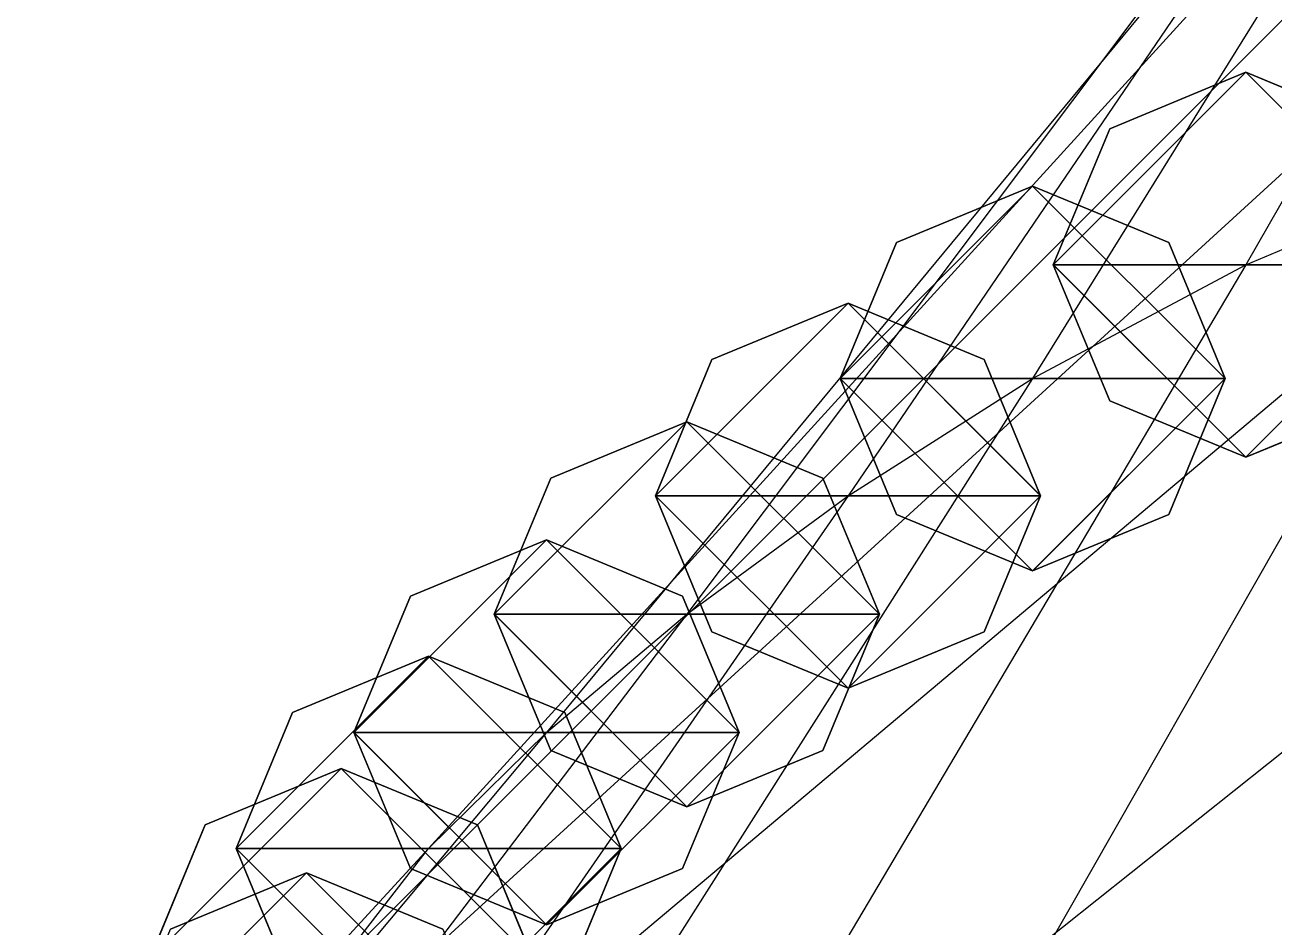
# Model space of a CAD drawing. Header units: metres. Extents: x -59 to 99, y -54 to 55.
# Drawn here: x -44.9 to -38.4, y -39.3 to -34.61 of the extents above; entities that cross this region are included whole.
import ezdxf

# ---------------------------------------------------------------- set-up
doc = ezdxf.new("R2010")
doc.units = ezdxf.units.M

msp = doc.modelspace()

# ---------------------------------------------------------------- linework, layer by layer
for p, q in [((-32.5215, -25.301476, -209.96844), (-38.55408, -35.85675, -218.2991)), ((-33.07, -25.818, -202.57005), (-39.66145, -36.44751, -209.83919)), ((-33.339035, -26.36016, -194.80789), (-40.619896, -37.056564, -201.11931)), ((-33.382793, -26.91175, -186.9091), (-41.457565, -37.672134, -192.30586)), ((-33.22953, -27.459572, -179.05638), (-42.18656, -38.28588, -183.51486)), ((-32.877052, -27.991318, -171.43222), (-42.79889, -38.889984, -174.86116)), ((-32.279602, -28.491974, -164.26068), (-43.252502, -39.47351, -166.50565)), ((-31.32088, -28.939316, -157.86128), (-43.432953, -40.01529, -158.75272)), ((-29.768734, -29.299805, -152.71106), (-43.04078, -40.463684, -152.33978)), ((-27.24155, -29.534187, -149.3669), (-41.224747, -40.667046, -149.43506)), ((-38.55408, -34.85675, -218.29893), (-39.26119, -35.149643, -218.29898)), ((-38.55408, -34.85675, -218.29893), (-39.26119, -35.149643, -218.29898)), ((-38.55408, -34.85675, -218.29893), (-39.26119, -35.149643, -218.29898)), ((-38.55408, -34.85675, -218.29893), (-39.26119, -35.149643, -218.29898)), ((-37.846973, -35.149643, -218.29898), (-38.55408, -34.85675, -218.29893)), ((-37.846973, -35.149643, -218.29898), (-38.55408, -34.85675, -218.29893)), ((-37.846973, -35.149643, -218.29898), (-38.55408, -34.85675, -218.29893)), ((-37.846973, -35.149643, -218.29898), (-38.55408, -34.85675, -218.29893)), ((-39.26119, -35.149643, -218.29898), (-39.55408, -35.85675, -218.2991)), ((-39.26119, -35.149643, -218.29898), (-39.55408, -35.85675, -218.2991)), ((-39.26119, -35.149643, -218.29898), (-39.55408, -35.85675, -218.2991)), ((-39.26119, -35.149643, -218.29898), (-39.55408, -35.85675, -218.2991)), ((-37.251312, -35.306625, -226.17654), (-43.161545, -45.682938, -237.05861)), ((-38.55408, -35.85675, -218.2991), (-37.251312, -35.306625, -226.17654)), ((-39.66145, -35.44751, -209.83902), (-40.368557, -35.740402, -209.83907)), ((-39.66145, -35.44751, -209.83902), (-40.368557, -35.740402, -209.83907)), ((-39.66145, -35.44751, -209.83902), (-40.368557, -35.740402, -209.83907)), ((-39.66145, -35.44751, -209.83902), (-40.368557, -35.740402, -209.83907)), ((-38.95434, -35.740402, -209.83907), (-39.66145, -35.44751, -209.83902)), ((-38.95434, -35.740402, -209.83907), (-39.66145, -35.44751, -209.83902)), ((-38.95434, -35.740402, -209.83907), (-39.66145, -35.44751, -209.83902)), ((-38.95434, -35.740402, -209.83907), (-39.66145, -35.44751, -209.83902)), ((-40.368557, -35.740402, -209.83907), (-40.66145, -36.44751, -209.83919)), ((-40.368557, -35.740402, -209.83907), (-40.66145, -36.44751, -209.83919)), ((-40.368557, -35.740402, -209.83907), (-40.66145, -36.44751, -209.83919)), ((-40.368557, -35.740402, -209.83907), (-40.66145, -36.44751, -209.83919)), ((-38.66145, -36.44751, -209.83919), (-38.95434, -35.740402, -209.83907)), ((-38.66145, -36.44751, -209.83919), (-38.95434, -35.740402, -209.83907)), ((-38.66145, -36.44751, -209.83919), (-38.95434, -35.740402, -209.83907)), ((-38.66145, -36.44751, -209.83919), (-38.95434, -35.740402, -209.83907)), ((-38.55408, -35.85675, -218.2991), (-44.780952, -46.370636, -227.21458)), ((-39.66145, -36.44751, -209.83919), (-38.55408, -35.85675, -218.2991)), ((-39.55408, -35.85675, -218.2991), (-39.26119, -36.563858, -218.29922)), ((-39.55408, -35.85675, -218.2991), (-39.26119, -36.563858, -218.29922)), ((-39.55408, -35.85675, -218.2991), (-39.26119, -36.563858, -218.29922)), ((-39.55408, -35.85675, -218.2991), (-39.26119, -36.563858, -218.29922)), ((-40.619896, -36.056564, -201.11914), (-41.327003, -36.349457, -201.11919)), ((-40.619896, -36.056564, -201.11914), (-41.327003, -36.349457, -201.11919)), ((-40.619896, -36.056564, -201.11914), (-41.327003, -36.349457, -201.11919)), ((-40.619896, -36.056564, -201.11914), (-41.327003, -36.349457, -201.11919)), ((-39.91279, -36.349457, -201.11919), (-40.619896, -36.056564, -201.11914)), ((-39.91279, -36.349457, -201.11919), (-40.619896, -36.056564, -201.11914)), ((-39.91279, -36.349457, -201.11919), (-40.619896, -36.056564, -201.11914)), ((-39.91279, -36.349457, -201.11919), (-40.619896, -36.056564, -201.11914)), ((-41.327003, -36.349457, -201.11919), (-41.619896, -37.056564, -201.11931)), ((-41.327003, -36.349457, -201.11919), (-41.619896, -37.056564, -201.11931)), ((-41.327003, -36.349457, -201.11919), (-41.619896, -37.056564, -201.11931)), ((-41.327003, -36.349457, -201.11919), (-41.619896, -37.056564, -201.11931)), ((-39.619896, -37.056564, -201.11931), (-39.91279, -36.349457, -201.11919)), ((-39.619896, -37.056564, -201.11931), (-39.91279, -36.349457, -201.11919)), ((-39.619896, -37.056564, -201.11931), (-39.91279, -36.349457, -201.11919)), ((-39.619896, -37.056564, -201.11931), (-39.91279, -36.349457, -201.11919)), ((-39.66145, -36.44751, -209.83919), (-46.400352, -47.058327, -217.37057)), ((-40.66145, -36.44751, -209.83919), (-40.368557, -37.154617, -209.83931)), ((-40.66145, -36.44751, -209.83919), (-40.368557, -37.154617, -209.83931)), ((-40.66145, -36.44751, -209.83919), (-40.368557, -37.154617, -209.83931)), ((-40.66145, -36.44751, -209.83919), (-40.368557, -37.154617, -209.83931)), ((-40.619896, -37.056564, -201.11931), (-39.66145, -36.44751, -209.83919)), ((-38.95434, -37.154617, -209.83931), (-38.66145, -36.44751, -209.83919)), ((-38.95434, -37.154617, -209.83931), (-38.66145, -36.44751, -209.83919)), ((-38.95434, -37.154617, -209.83931), (-38.66145, -36.44751, -209.83919)), ((-38.95434, -37.154617, -209.83931), (-38.66145, -36.44751, -209.83919)), ((-39.26119, -36.563858, -218.29922), (-38.55408, -36.85675, -218.29927)), ((-39.26119, -36.563858, -218.29922), (-38.55408, -36.85675, -218.29927)), ((-39.26119, -36.563858, -218.29922), (-38.55408, -36.85675, -218.29927)), ((-39.26119, -36.563858, -218.29922), (-38.55408, -36.85675, -218.29927)), ((-38.55408, -36.85675, -218.29927), (-37.846973, -36.563858, -218.29922)), ((-38.55408, -36.85675, -218.29927), (-37.846973, -36.563858, -218.29922)), ((-38.55408, -36.85675, -218.29927), (-37.846973, -36.563858, -218.29922)), ((-38.55408, -36.85675, -218.29927), (-37.846973, -36.563858, -218.29922)), ((-41.457565, -36.672134, -192.3057), (-42.164673, -36.965027, -192.30574)), ((-41.457565, -36.672134, -192.3057), (-42.164673, -36.965027, -192.30574)), ((-41.457565, -36.672134, -192.3057), (-42.164673, -36.965027, -192.30574)), ((-41.457565, -36.672134, -192.3057), (-42.164673, -36.965027, -192.30574)), ((-40.750458, -36.965027, -192.30574), (-41.457565, -36.672134, -192.3057)), ((-40.750458, -36.965027, -192.30574), (-41.457565, -36.672134, -192.3057)), ((-40.750458, -36.965027, -192.30574), (-41.457565, -36.672134, -192.3057)), ((-40.750458, -36.965027, -192.30574), (-41.457565, -36.672134, -192.3057)), ((-42.164673, -36.965027, -192.30574), (-42.457565, -37.672134, -192.30586)), ((-42.164673, -36.965027, -192.30574), (-42.457565, -37.672134, -192.30586)), ((-42.164673, -36.965027, -192.30574), (-42.457565, -37.672134, -192.30586)), ((-42.164673, -36.965027, -192.30574), (-42.457565, -37.672134, -192.30586)), ((-40.457565, -37.672134, -192.30586), (-40.750458, -36.965027, -192.30574)), ((-40.457565, -37.672134, -192.30586), (-40.750458, -36.965027, -192.30574)), ((-40.457565, -37.672134, -192.30586), (-40.750458, -36.965027, -192.30574)), ((-40.457565, -37.672134, -192.30586), (-40.750458, -36.965027, -192.30574)), ((-40.619896, -37.056564, -201.11931), (-48.019753, -47.746025, -207.52657)), ((-41.619896, -37.056564, -201.11931), (-41.327003, -37.76367, -201.11943)), ((-41.619896, -37.056564, -201.11931), (-41.327003, -37.76367, -201.11943)), ((-41.619896, -37.056564, -201.11931), (-41.327003, -37.76367, -201.11943)), ((-41.619896, -37.056564, -201.11931), (-41.327003, -37.76367, -201.11943)), ((-41.457565, -37.672134, -192.30586), (-40.619896, -37.056564, -201.11931)), ((-39.91279, -37.76367, -201.11943), (-39.619896, -37.056564, -201.11931)), ((-39.91279, -37.76367, -201.11943), (-39.619896, -37.056564, -201.11931)), ((-39.91279, -37.76367, -201.11943), (-39.619896, -37.056564, -201.11931)), ((-39.91279, -37.76367, -201.11943), (-39.619896, -37.056564, -201.11931)), ((-40.368557, -37.154617, -209.83931), (-39.66145, -37.44751, -209.83936)), ((-40.368557, -37.154617, -209.83931), (-39.66145, -37.44751, -209.83936)), ((-40.368557, -37.154617, -209.83931), (-39.66145, -37.44751, -209.83936)), ((-40.368557, -37.154617, -209.83931), (-39.66145, -37.44751, -209.83936)), ((-39.66145, -37.44751, -209.83936), (-38.95434, -37.154617, -209.83931)), ((-39.66145, -37.44751, -209.83936), (-38.95434, -37.154617, -209.83931)), ((-39.66145, -37.44751, -209.83936), (-38.95434, -37.154617, -209.83931)), ((-39.66145, -37.44751, -209.83936), (-38.95434, -37.154617, -209.83931)), ((-42.18656, -37.28588, -183.5147), (-42.89367, -37.578773, -183.51474)), ((-42.18656, -37.28588, -183.5147), (-42.89367, -37.578773, -183.51474)), ((-42.18656, -37.28588, -183.5147), (-42.89367, -37.578773, -183.51474)), ((-42.18656, -37.28588, -183.5147), (-42.89367, -37.578773, -183.51474)), ((-41.479454, -37.578773, -183.51474), (-42.18656, -37.28588, -183.5147)), ((-41.479454, -37.578773, -183.51474), (-42.18656, -37.28588, -183.5147)), ((-41.479454, -37.578773, -183.51474), (-42.18656, -37.28588, -183.5147)), ((-41.479454, -37.578773, -183.51474), (-42.18656, -37.28588, -183.5147)), ((-42.89367, -37.578773, -183.51474), (-43.18656, -38.28588, -183.51486)), ((-42.89367, -37.578773, -183.51474), (-43.18656, -38.28588, -183.51486)), ((-42.89367, -37.578773, -183.51474), (-43.18656, -38.28588, -183.51486)), ((-42.89367, -37.578773, -183.51474), (-43.18656, -38.28588, -183.51486)), ((-41.18656, -38.28588, -183.51486), (-41.479454, -37.578773, -183.51474)), ((-41.18656, -38.28588, -183.51486), (-41.479454, -37.578773, -183.51474)), ((-41.18656, -38.28588, -183.51486), (-41.479454, -37.578773, -183.51474)), ((-41.18656, -38.28588, -183.51486), (-41.479454, -37.578773, -183.51474)), ((-41.457565, -37.672134, -192.30586), (-49.639153, -48.433723, -197.68256)), ((-42.457565, -37.672134, -192.30586), (-42.164673, -38.379242, -192.30598)), ((-42.457565, -37.672134, -192.30586), (-42.164673, -38.379242, -192.30598)), ((-42.457565, -37.672134, -192.30586), (-42.164673, -38.379242, -192.30598)), ((-42.457565, -37.672134, -192.30586), (-42.164673, -38.379242, -192.30598)), ((-42.18656, -38.28588, -183.51486), (-41.457565, -37.672134, -192.30586)), ((-40.750458, -38.379242, -192.30598), (-40.457565, -37.672134, -192.30586)), ((-40.750458, -38.379242, -192.30598), (-40.457565, -37.672134, -192.30586)), ((-40.750458, -38.379242, -192.30598), (-40.457565, -37.672134, -192.30586)), ((-40.750458, -38.379242, -192.30598), (-40.457565, -37.672134, -192.30586)), ((-41.327003, -37.76367, -201.11943), (-40.619896, -38.056564, -201.11948)), ((-41.327003, -37.76367, -201.11943), (-40.619896, -38.056564, -201.11948)), ((-41.327003, -37.76367, -201.11943), (-40.619896, -38.056564, -201.11948)), ((-41.327003, -37.76367, -201.11943), (-40.619896, -38.056564, -201.11948)), ((-40.619896, -38.056564, -201.11948), (-39.91279, -37.76367, -201.11943)), ((-40.619896, -38.056564, -201.11948), (-39.91279, -37.76367, -201.11943)), ((-40.619896, -38.056564, -201.11948), (-39.91279, -37.76367, -201.11943)), ((-40.619896, -38.056564, -201.11948), (-39.91279, -37.76367, -201.11943)), ((-42.79889, -37.889984, -174.861), (-43.505997, -38.182877, -174.86104)), ((-42.79889, -37.889984, -174.861), (-43.505997, -38.182877, -174.86104)), ((-42.79889, -37.889984, -174.861), (-43.505997, -38.182877, -174.86104)), ((-42.79889, -37.889984, -174.861), (-43.505997, -38.182877, -174.86104)), ((-42.09178, -38.182877, -174.86104), (-42.79889, -37.889984, -174.861)), ((-42.09178, -38.182877, -174.86104), (-42.79889, -37.889984, -174.861)), ((-42.09178, -38.182877, -174.86104), (-42.79889, -37.889984, -174.861)), ((-42.09178, -38.182877, -174.86104), (-42.79889, -37.889984, -174.861)), ((-43.505997, -38.182877, -174.86104), (-43.79889, -38.889984, -174.86116)), ((-43.505997, -38.182877, -174.86104), (-43.79889, -38.889984, -174.86116)), ((-43.505997, -38.182877, -174.86104), (-43.79889, -38.889984, -174.86116)), ((-43.505997, -38.182877, -174.86104), (-43.79889, -38.889984, -174.86116)), ((-41.79889, -38.889984, -174.86116), (-42.09178, -38.182877, -174.86104)), ((-41.79889, -38.889984, -174.86116), (-42.09178, -38.182877, -174.86104)), ((-41.79889, -38.889984, -174.86116), (-42.09178, -38.182877, -174.86104)), ((-41.79889, -38.889984, -174.86116), (-42.09178, -38.182877, -174.86104)), ((-42.18656, -38.28588, -183.51486), (-51.258568, -49.121414, -187.83853)), ((-43.18656, -38.28588, -183.51486), (-42.89367, -38.99299, -183.51498)), ((-43.18656, -38.28588, -183.51486), (-42.89367, -38.99299, -183.51498)), ((-43.18656, -38.28588, -183.51486), (-42.89367, -38.99299, -183.51498)), ((-43.18656, -38.28588, -183.51486), (-42.89367, -38.99299, -183.51498)), ((-42.79889, -38.889984, -174.86116), (-42.18656, -38.28588, -183.51486)), ((-41.479454, -38.99299, -183.51498), (-41.18656, -38.28588, -183.51486)), ((-41.479454, -38.99299, -183.51498), (-41.18656, -38.28588, -183.51486)), ((-41.479454, -38.99299, -183.51498), (-41.18656, -38.28588, -183.51486)), ((-41.479454, -38.99299, -183.51498), (-41.18656, -38.28588, -183.51486)), ((-42.164673, -38.379242, -192.30598), (-41.457565, -38.672134, -192.30603)), ((-42.164673, -38.379242, -192.30598), (-41.457565, -38.672134, -192.30603)), ((-42.164673, -38.379242, -192.30598), (-41.457565, -38.672134, -192.30603)), ((-42.164673, -38.379242, -192.30598), (-41.457565, -38.672134, -192.30603)), ((-41.457565, -38.672134, -192.30603), (-40.750458, -38.379242, -192.30598)), ((-41.457565, -38.672134, -192.30603), (-40.750458, -38.379242, -192.30598)), ((-41.457565, -38.672134, -192.30603), (-40.750458, -38.379242, -192.30598)), ((-41.457565, -38.672134, -192.30603), (-40.750458, -38.379242, -192.30598)), ((-43.252502, -38.47351, -166.50548), (-43.95961, -38.766403, -166.50552)), ((-43.252502, -38.47351, -166.50548), (-43.95961, -38.766403, -166.50552)), ((-43.252502, -38.47351, -166.50548), (-43.95961, -38.766403, -166.50552)), ((-43.252502, -38.47351, -166.50548), (-43.95961, -38.766403, -166.50552)), ((-42.545395, -38.766403, -166.50552), (-43.252502, -38.47351, -166.50548)), ((-42.545395, -38.766403, -166.50552), (-43.252502, -38.47351, -166.50548)), ((-42.545395, -38.766403, -166.50552), (-43.252502, -38.47351, -166.50548)), ((-42.545395, -38.766403, -166.50552), (-43.252502, -38.47351, -166.50548)), ((-43.95961, -38.766403, -166.50552), (-44.252502, -39.47351, -166.50565)), ((-43.95961, -38.766403, -166.50552), (-44.252502, -39.47351, -166.50565)), ((-43.95961, -38.766403, -166.50552), (-44.252502, -39.47351, -166.50565)), ((-43.95961, -38.766403, -166.50552), (-44.252502, -39.47351, -166.50565)), ((-42.252502, -39.47351, -166.50565), (-42.545395, -38.766403, -166.50552)), ((-42.252502, -39.47351, -166.50565), (-42.545395, -38.766403, -166.50552)), ((-42.252502, -39.47351, -166.50565), (-42.545395, -38.766403, -166.50552)), ((-42.252502, -39.47351, -166.50565), (-42.545395, -38.766403, -166.50552)), ((-42.79889, -38.889984, -174.86116), (-52.877968, -49.809113, -177.99452)), ((-43.79889, -38.889984, -174.86116), (-43.505997, -39.59709, -174.86128)), ((-43.79889, -38.889984, -174.86116), (-43.505997, -39.59709, -174.86128)), ((-43.79889, -38.889984, -174.86116), (-43.505997, -39.59709, -174.86128)), ((-43.79889, -38.889984, -174.86116), (-43.505997, -39.59709, -174.86128)), ((-43.252502, -39.47351, -166.50565), (-42.79889, -38.889984, -174.86116)), ((-42.09178, -39.59709, -174.86128), (-41.79889, -38.889984, -174.86116)), ((-42.09178, -39.59709, -174.86128), (-41.79889, -38.889984, -174.86116)), ((-42.09178, -39.59709, -174.86128), (-41.79889, -38.889984, -174.86116)), ((-42.09178, -39.59709, -174.86128), (-41.79889, -38.889984, -174.86116)), ((-43.432953, -39.01529, -158.75255), (-44.14006, -39.30818, -158.7526)), ((-43.432953, -39.01529, -158.75255), (-44.14006, -39.30818, -158.7526)), ((-43.432953, -39.01529, -158.75255), (-44.14006, -39.30818, -158.7526)), ((-43.432953, -39.01529, -158.75255), (-44.14006, -39.30818, -158.7526)), ((-42.725845, -39.30818, -158.7526), (-43.432953, -39.01529, -158.75255)), ((-42.725845, -39.30818, -158.7526), (-43.432953, -39.01529, -158.75255)), ((-42.725845, -39.30818, -158.7526), (-43.432953, -39.01529, -158.75255)), ((-42.725845, -39.30818, -158.7526), (-43.432953, -39.01529, -158.75255)), ((-42.89367, -38.99299, -183.51498), (-42.18656, -39.28588, -183.51503)), ((-42.89367, -38.99299, -183.51498), (-42.18656, -39.28588, -183.51503)), ((-42.89367, -38.99299, -183.51498), (-42.18656, -39.28588, -183.51503)), ((-42.89367, -38.99299, -183.51498), (-42.18656, -39.28588, -183.51503)), ((-42.18656, -39.28588, -183.51503), (-41.479454, -38.99299, -183.51498)), ((-42.18656, -39.28588, -183.51503), (-41.479454, -38.99299, -183.51498)), ((-42.18656, -39.28588, -183.51503), (-41.479454, -38.99299, -183.51498)), ((-42.18656, -39.28588, -183.51503), (-41.479454, -38.99299, -183.51498))]:
    msp.add_line(p, q)
for points in [[(-39.55408, -35.85675, -218.2991), (-39.26119, -35.149643, -218.29898), (-38.55408, -34.85675, -218.29893), (-38.55398, -34.85665, -218.29883)], [(-39.55408, -35.85675, -218.2991), (-39.26119, -35.149643, -218.29898), (-38.55408, -34.85675, -218.29893), (-38.55398, -34.85665, -218.29883)], [(-39.55408, -35.85675, -218.2991), (-39.26119, -35.149643, -218.29898), (-38.55408, -34.85675, -218.29893), (-38.55398, -34.85665, -218.29883)], [(-39.55408, -35.85675, -218.2991), (-39.26119, -35.149643, -218.29898), (-38.55408, -34.85675, -218.29893), (-38.55398, -34.85665, -218.29883)], [(-39.55408, -35.85675, -218.2991), (-38.55408, -34.85675, -218.29893), (-37.55408, -35.85675, -218.2991), (-37.55398, -35.85665, -218.299)], [(-39.55408, -35.85675, -218.2991), (-38.55408, -34.85675, -218.29893), (-37.55408, -35.85675, -218.2991), (-37.55398, -35.85665, -218.299)], [(-39.55408, -35.85675, -218.2991), (-38.55408, -34.85675, -218.29893), (-37.55408, -35.85675, -218.2991), (-37.55398, -35.85665, -218.299)], [(-39.55408, -35.85675, -218.2991), (-38.55408, -34.85675, -218.29893), (-37.55408, -35.85675, -218.2991), (-37.55398, -35.85665, -218.299)], [(-38.55408, -34.85675, -218.29893), (-37.846973, -35.149643, -218.29898), (-37.55408, -35.85675, -218.2991), (-37.55398, -35.85665, -218.299)], [(-38.55408, -34.85675, -218.29893), (-37.846973, -35.149643, -218.29898), (-37.55408, -35.85675, -218.2991), (-37.55398, -35.85665, -218.299)], [(-38.55408, -34.85675, -218.29893), (-37.846973, -35.149643, -218.29898), (-37.55408, -35.85675, -218.2991), (-37.55398, -35.85665, -218.299)], [(-38.55408, -34.85675, -218.29893), (-37.846973, -35.149643, -218.29898), (-37.55408, -35.85675, -218.2991), (-37.55398, -35.85665, -218.299)], [(-40.66145, -36.44751, -209.83919), (-40.368557, -35.740402, -209.83907), (-39.66145, -35.44751, -209.83902), (-39.66135, -35.44741, -209.83891)], [(-40.66145, -36.44751, -209.83919), (-40.368557, -35.740402, -209.83907), (-39.66145, -35.44751, -209.83902), (-39.66135, -35.44741, -209.83891)], [(-40.66145, -36.44751, -209.83919), (-40.368557, -35.740402, -209.83907), (-39.66145, -35.44751, -209.83902), (-39.66135, -35.44741, -209.83891)], [(-40.66145, -36.44751, -209.83919), (-40.368557, -35.740402, -209.83907), (-39.66145, -35.44751, -209.83902), (-39.66135, -35.44741, -209.83891)], [(-40.66145, -36.44751, -209.83919), (-39.66145, -35.44751, -209.83902), (-38.66145, -36.44751, -209.83919), (-38.66135, -36.44741, -209.83908)], [(-40.66145, -36.44751, -209.83919), (-39.66145, -35.44751, -209.83902), (-38.66145, -36.44751, -209.83919), (-38.66135, -36.44741, -209.83908)], [(-40.66145, -36.44751, -209.83919), (-39.66145, -35.44751, -209.83902), (-38.66145, -36.44751, -209.83919), (-38.66135, -36.44741, -209.83908)], [(-40.66145, -36.44751, -209.83919), (-39.66145, -35.44751, -209.83902), (-38.66145, -36.44751, -209.83919), (-38.66135, -36.44741, -209.83908)], [(-39.66145, -35.44751, -209.83902), (-38.95434, -35.740402, -209.83907), (-38.66145, -36.44751, -209.83919), (-38.66135, -36.44741, -209.83908)], [(-39.66145, -35.44751, -209.83902), (-38.95434, -35.740402, -209.83907), (-38.66145, -36.44751, -209.83919), (-38.66135, -36.44741, -209.83908)], [(-39.66145, -35.44751, -209.83902), (-38.95434, -35.740402, -209.83907), (-38.66145, -36.44751, -209.83919), (-38.66135, -36.44741, -209.83908)], [(-39.66145, -35.44751, -209.83902), (-38.95434, -35.740402, -209.83907), (-38.66145, -36.44751, -209.83919), (-38.66135, -36.44741, -209.83908)], [(-38.55408, -36.85675, -218.29927), (-39.26119, -36.563858, -218.29922), (-39.55408, -35.85675, -218.2991), (-39.55398, -35.85665, -218.299)], [(-37.55408, -35.85675, -218.2991), (-38.55408, -36.85675, -218.29927), (-39.55408, -35.85675, -218.2991), (-39.55398, -35.85665, -218.299)], [(-38.55408, -36.85675, -218.29927), (-39.26119, -36.563858, -218.29922), (-39.55408, -35.85675, -218.2991), (-39.55398, -35.85665, -218.299)], [(-37.55408, -35.85675, -218.2991), (-38.55408, -36.85675, -218.29927), (-39.55408, -35.85675, -218.2991), (-39.55398, -35.85665, -218.299)], [(-38.55408, -36.85675, -218.29927), (-39.26119, -36.563858, -218.29922), (-39.55408, -35.85675, -218.2991), (-39.55398, -35.85665, -218.299)], [(-37.55408, -35.85675, -218.2991), (-38.55408, -36.85675, -218.29927), (-39.55408, -35.85675, -218.2991), (-39.55398, -35.85665, -218.299)], [(-38.55408, -36.85675, -218.29927), (-39.26119, -36.563858, -218.29922), (-39.55408, -35.85675, -218.2991), (-39.55398, -35.85665, -218.299)], [(-37.55408, -35.85675, -218.2991), (-38.55408, -36.85675, -218.29927), (-39.55408, -35.85675, -218.2991), (-39.55398, -35.85665, -218.299)], [(-37.55408, -35.85675, -218.2991), (-37.846973, -36.563858, -218.29922), (-38.55408, -36.85675, -218.29927), (-38.55398, -36.85665, -218.29916)], [(-37.55408, -35.85675, -218.2991), (-37.846973, -36.563858, -218.29922), (-38.55408, -36.85675, -218.29927), (-38.55398, -36.85665, -218.29916)], [(-37.55408, -35.85675, -218.2991), (-37.846973, -36.563858, -218.29922), (-38.55408, -36.85675, -218.29927), (-38.55398, -36.85665, -218.29916)], [(-37.55408, -35.85675, -218.2991), (-37.846973, -36.563858, -218.29922), (-38.55408, -36.85675, -218.29927), (-38.55398, -36.85665, -218.29916)], [(-41.619896, -37.056564, -201.11931), (-41.327003, -36.349457, -201.11919), (-40.619896, -36.056564, -201.11914), (-40.619797, -36.056465, -201.11903)], [(-41.619896, -37.056564, -201.11931), (-41.327003, -36.349457, -201.11919), (-40.619896, -36.056564, -201.11914), (-40.619797, -36.056465, -201.11903)], [(-41.619896, -37.056564, -201.11931), (-41.327003, -36.349457, -201.11919), (-40.619896, -36.056564, -201.11914), (-40.619797, -36.056465, -201.11903)], [(-41.619896, -37.056564, -201.11931), (-41.327003, -36.349457, -201.11919), (-40.619896, -36.056564, -201.11914), (-40.619797, -36.056465, -201.11903)], [(-41.619896, -37.056564, -201.11931), (-40.619896, -36.056564, -201.11914), (-39.619896, -37.056564, -201.11931), (-39.619797, -37.056465, -201.1192)], [(-41.619896, -37.056564, -201.11931), (-40.619896, -36.056564, -201.11914), (-39.619896, -37.056564, -201.11931), (-39.619797, -37.056465, -201.1192)], [(-41.619896, -37.056564, -201.11931), (-40.619896, -36.056564, -201.11914), (-39.619896, -37.056564, -201.11931), (-39.619797, -37.056465, -201.1192)], [(-41.619896, -37.056564, -201.11931), (-40.619896, -36.056564, -201.11914), (-39.619896, -37.056564, -201.11931), (-39.619797, -37.056465, -201.1192)], [(-40.619896, -36.056564, -201.11914), (-39.91279, -36.349457, -201.11919), (-39.619896, -37.056564, -201.11931), (-39.619797, -37.056465, -201.1192)], [(-40.619896, -36.056564, -201.11914), (-39.91279, -36.349457, -201.11919), (-39.619896, -37.056564, -201.11931), (-39.619797, -37.056465, -201.1192)], [(-40.619896, -36.056564, -201.11914), (-39.91279, -36.349457, -201.11919), (-39.619896, -37.056564, -201.11931), (-39.619797, -37.056465, -201.1192)], [(-40.619896, -36.056564, -201.11914), (-39.91279, -36.349457, -201.11919), (-39.619896, -37.056564, -201.11931), (-39.619797, -37.056465, -201.1192)], [(-39.66145, -37.44751, -209.83936), (-40.368557, -37.154617, -209.83931), (-40.66145, -36.44751, -209.83919), (-40.66135, -36.44741, -209.83908)], [(-38.66145, -36.44751, -209.83919), (-39.66145, -37.44751, -209.83936), (-40.66145, -36.44751, -209.83919), (-40.66135, -36.44741, -209.83908)], [(-39.66145, -37.44751, -209.83936), (-40.368557, -37.154617, -209.83931), (-40.66145, -36.44751, -209.83919), (-40.66135, -36.44741, -209.83908)], [(-38.66145, -36.44751, -209.83919), (-39.66145, -37.44751, -209.83936), (-40.66145, -36.44751, -209.83919), (-40.66135, -36.44741, -209.83908)], [(-39.66145, -37.44751, -209.83936), (-40.368557, -37.154617, -209.83931), (-40.66145, -36.44751, -209.83919), (-40.66135, -36.44741, -209.83908)], [(-38.66145, -36.44751, -209.83919), (-39.66145, -37.44751, -209.83936), (-40.66145, -36.44751, -209.83919), (-40.66135, -36.44741, -209.83908)], [(-39.66145, -37.44751, -209.83936), (-40.368557, -37.154617, -209.83931), (-40.66145, -36.44751, -209.83919), (-40.66135, -36.44741, -209.83908)], [(-38.66145, -36.44751, -209.83919), (-39.66145, -37.44751, -209.83936), (-40.66145, -36.44751, -209.83919), (-40.66135, -36.44741, -209.83908)], [(-38.66145, -36.44751, -209.83919), (-38.95434, -37.154617, -209.83931), (-39.66145, -37.44751, -209.83936), (-39.66135, -37.44741, -209.83925)], [(-38.66145, -36.44751, -209.83919), (-38.95434, -37.154617, -209.83931), (-39.66145, -37.44751, -209.83936), (-39.66135, -37.44741, -209.83925)], [(-38.66145, -36.44751, -209.83919), (-38.95434, -37.154617, -209.83931), (-39.66145, -37.44751, -209.83936), (-39.66135, -37.44741, -209.83925)], [(-38.66145, -36.44751, -209.83919), (-38.95434, -37.154617, -209.83931), (-39.66145, -37.44751, -209.83936), (-39.66135, -37.44741, -209.83925)], [(-42.457565, -37.672134, -192.30586), (-42.164673, -36.965027, -192.30574), (-41.457565, -36.672134, -192.3057), (-41.457466, -36.672035, -192.30559)], [(-42.457565, -37.672134, -192.30586), (-42.164673, -36.965027, -192.30574), (-41.457565, -36.672134, -192.3057), (-41.457466, -36.672035, -192.30559)], [(-42.457565, -37.672134, -192.30586), (-42.164673, -36.965027, -192.30574), (-41.457565, -36.672134, -192.3057), (-41.457466, -36.672035, -192.30559)], [(-42.457565, -37.672134, -192.30586), (-42.164673, -36.965027, -192.30574), (-41.457565, -36.672134, -192.3057), (-41.457466, -36.672035, -192.30559)], [(-42.457565, -37.672134, -192.30586), (-41.457565, -36.672134, -192.3057), (-40.457565, -37.672134, -192.30586), (-40.457466, -37.672035, -192.30576)], [(-42.457565, -37.672134, -192.30586), (-41.457565, -36.672134, -192.3057), (-40.457565, -37.672134, -192.30586), (-40.457466, -37.672035, -192.30576)], [(-42.457565, -37.672134, -192.30586), (-41.457565, -36.672134, -192.3057), (-40.457565, -37.672134, -192.30586), (-40.457466, -37.672035, -192.30576)], [(-42.457565, -37.672134, -192.30586), (-41.457565, -36.672134, -192.3057), (-40.457565, -37.672134, -192.30586), (-40.457466, -37.672035, -192.30576)], [(-41.457565, -36.672134, -192.3057), (-40.750458, -36.965027, -192.30574), (-40.457565, -37.672134, -192.30586), (-40.457466, -37.672035, -192.30576)], [(-41.457565, -36.672134, -192.3057), (-40.750458, -36.965027, -192.30574), (-40.457565, -37.672134, -192.30586), (-40.457466, -37.672035, -192.30576)], [(-41.457565, -36.672134, -192.3057), (-40.750458, -36.965027, -192.30574), (-40.457565, -37.672134, -192.30586), (-40.457466, -37.672035, -192.30576)], [(-41.457565, -36.672134, -192.3057), (-40.750458, -36.965027, -192.30574), (-40.457565, -37.672134, -192.30586), (-40.457466, -37.672035, -192.30576)], [(-40.619896, -38.056564, -201.11948), (-41.327003, -37.76367, -201.11943), (-41.619896, -37.056564, -201.11931), (-41.619797, -37.056465, -201.1192)], [(-39.619896, -37.056564, -201.11931), (-40.619896, -38.056564, -201.11948), (-41.619896, -37.056564, -201.11931), (-41.619797, -37.056465, -201.1192)], [(-40.619896, -38.056564, -201.11948), (-41.327003, -37.76367, -201.11943), (-41.619896, -37.056564, -201.11931), (-41.619797, -37.056465, -201.1192)], [(-39.619896, -37.056564, -201.11931), (-40.619896, -38.056564, -201.11948), (-41.619896, -37.056564, -201.11931), (-41.619797, -37.056465, -201.1192)], [(-40.619896, -38.056564, -201.11948), (-41.327003, -37.76367, -201.11943), (-41.619896, -37.056564, -201.11931), (-41.619797, -37.056465, -201.1192)], [(-39.619896, -37.056564, -201.11931), (-40.619896, -38.056564, -201.11948), (-41.619896, -37.056564, -201.11931), (-41.619797, -37.056465, -201.1192)], [(-40.619896, -38.056564, -201.11948), (-41.327003, -37.76367, -201.11943), (-41.619896, -37.056564, -201.11931), (-41.619797, -37.056465, -201.1192)], [(-39.619896, -37.056564, -201.11931), (-40.619896, -38.056564, -201.11948), (-41.619896, -37.056564, -201.11931), (-41.619797, -37.056465, -201.1192)], [(-39.619896, -37.056564, -201.11931), (-39.91279, -37.76367, -201.11943), (-40.619896, -38.056564, -201.11948), (-40.619797, -38.056465, -201.11937)], [(-39.619896, -37.056564, -201.11931), (-39.91279, -37.76367, -201.11943), (-40.619896, -38.056564, -201.11948), (-40.619797, -38.056465, -201.11937)], [(-39.619896, -37.056564, -201.11931), (-39.91279, -37.76367, -201.11943), (-40.619896, -38.056564, -201.11948), (-40.619797, -38.056465, -201.11937)], [(-39.619896, -37.056564, -201.11931), (-39.91279, -37.76367, -201.11943), (-40.619896, -38.056564, -201.11948), (-40.619797, -38.056465, -201.11937)], [(-43.18656, -38.28588, -183.51486), (-42.89367, -37.578773, -183.51474), (-42.18656, -37.28588, -183.5147), (-42.186462, -37.28578, -183.51459)], [(-43.18656, -38.28588, -183.51486), (-42.89367, -37.578773, -183.51474), (-42.18656, -37.28588, -183.5147), (-42.186462, -37.28578, -183.51459)], [(-43.18656, -38.28588, -183.51486), (-42.89367, -37.578773, -183.51474), (-42.18656, -37.28588, -183.5147), (-42.186462, -37.28578, -183.51459)], [(-43.18656, -38.28588, -183.51486), (-42.89367, -37.578773, -183.51474), (-42.18656, -37.28588, -183.5147), (-42.186462, -37.28578, -183.51459)], [(-43.18656, -38.28588, -183.51486), (-42.18656, -37.28588, -183.5147), (-41.18656, -38.28588, -183.51486), (-41.186462, -38.28578, -183.51476)], [(-43.18656, -38.28588, -183.51486), (-42.18656, -37.28588, -183.5147), (-41.18656, -38.28588, -183.51486), (-41.186462, -38.28578, -183.51476)], [(-43.18656, -38.28588, -183.51486), (-42.18656, -37.28588, -183.5147), (-41.18656, -38.28588, -183.51486), (-41.186462, -38.28578, -183.51476)], [(-43.18656, -38.28588, -183.51486), (-42.18656, -37.28588, -183.5147), (-41.18656, -38.28588, -183.51486), (-41.186462, -38.28578, -183.51476)], [(-42.18656, -37.28588, -183.5147), (-41.479454, -37.578773, -183.51474), (-41.18656, -38.28588, -183.51486), (-41.186462, -38.28578, -183.51476)], [(-42.18656, -37.28588, -183.5147), (-41.479454, -37.578773, -183.51474), (-41.18656, -38.28588, -183.51486), (-41.186462, -38.28578, -183.51476)], [(-42.18656, -37.28588, -183.5147), (-41.479454, -37.578773, -183.51474), (-41.18656, -38.28588, -183.51486), (-41.186462, -38.28578, -183.51476)], [(-42.18656, -37.28588, -183.5147), (-41.479454, -37.578773, -183.51474), (-41.18656, -38.28588, -183.51486), (-41.186462, -38.28578, -183.51476)], [(-41.457565, -38.672134, -192.30603), (-42.164673, -38.379242, -192.30598), (-42.457565, -37.672134, -192.30586), (-42.457466, -37.672035, -192.30576)], [(-40.457565, -37.672134, -192.30586), (-41.457565, -38.672134, -192.30603), (-42.457565, -37.672134, -192.30586), (-42.457466, -37.672035, -192.30576)], [(-41.457565, -38.672134, -192.30603), (-42.164673, -38.379242, -192.30598), (-42.457565, -37.672134, -192.30586), (-42.457466, -37.672035, -192.30576)], [(-40.457565, -37.672134, -192.30586), (-41.457565, -38.672134, -192.30603), (-42.457565, -37.672134, -192.30586), (-42.457466, -37.672035, -192.30576)], [(-41.457565, -38.672134, -192.30603), (-42.164673, -38.379242, -192.30598), (-42.457565, -37.672134, -192.30586), (-42.457466, -37.672035, -192.30576)], [(-40.457565, -37.672134, -192.30586), (-41.457565, -38.672134, -192.30603), (-42.457565, -37.672134, -192.30586), (-42.457466, -37.672035, -192.30576)], [(-41.457565, -38.672134, -192.30603), (-42.164673, -38.379242, -192.30598), (-42.457565, -37.672134, -192.30586), (-42.457466, -37.672035, -192.30576)], [(-40.457565, -37.672134, -192.30586), (-41.457565, -38.672134, -192.30603), (-42.457565, -37.672134, -192.30586), (-42.457466, -37.672035, -192.30576)], [(-40.457565, -37.672134, -192.30586), (-40.750458, -38.379242, -192.30598), (-41.457565, -38.672134, -192.30603), (-41.457466, -38.672035, -192.30592)], [(-40.457565, -37.672134, -192.30586), (-40.750458, -38.379242, -192.30598), (-41.457565, -38.672134, -192.30603), (-41.457466, -38.672035, -192.30592)], [(-40.457565, -37.672134, -192.30586), (-40.750458, -38.379242, -192.30598), (-41.457565, -38.672134, -192.30603), (-41.457466, -38.672035, -192.30592)], [(-40.457565, -37.672134, -192.30586), (-40.750458, -38.379242, -192.30598), (-41.457565, -38.672134, -192.30603), (-41.457466, -38.672035, -192.30592)], [(-43.79889, -38.889984, -174.86116), (-43.505997, -38.182877, -174.86104), (-42.79889, -37.889984, -174.861), (-42.79879, -37.889885, -174.86089)], [(-43.79889, -38.889984, -174.86116), (-43.505997, -38.182877, -174.86104), (-42.79889, -37.889984, -174.861), (-42.79879, -37.889885, -174.86089)], [(-43.79889, -38.889984, -174.86116), (-43.505997, -38.182877, -174.86104), (-42.79889, -37.889984, -174.861), (-42.79879, -37.889885, -174.86089)], [(-43.79889, -38.889984, -174.86116), (-43.505997, -38.182877, -174.86104), (-42.79889, -37.889984, -174.861), (-42.79879, -37.889885, -174.86089)], [(-43.79889, -38.889984, -174.86116), (-42.79889, -37.889984, -174.861), (-41.79889, -38.889984, -174.86116), (-41.79879, -38.889885, -174.86105)], [(-43.79889, -38.889984, -174.86116), (-42.79889, -37.889984, -174.861), (-41.79889, -38.889984, -174.86116), (-41.79879, -38.889885, -174.86105)], [(-43.79889, -38.889984, -174.86116), (-42.79889, -37.889984, -174.861), (-41.79889, -38.889984, -174.86116), (-41.79879, -38.889885, -174.86105)], [(-43.79889, -38.889984, -174.86116), (-42.79889, -37.889984, -174.861), (-41.79889, -38.889984, -174.86116), (-41.79879, -38.889885, -174.86105)], [(-42.79889, -37.889984, -174.861), (-42.09178, -38.182877, -174.86104), (-41.79889, -38.889984, -174.86116), (-41.79879, -38.889885, -174.86105)], [(-42.79889, -37.889984, -174.861), (-42.09178, -38.182877, -174.86104), (-41.79889, -38.889984, -174.86116), (-41.79879, -38.889885, -174.86105)], [(-42.79889, -37.889984, -174.861), (-42.09178, -38.182877, -174.86104), (-41.79889, -38.889984, -174.86116), (-41.79879, -38.889885, -174.86105)], [(-42.79889, -37.889984, -174.861), (-42.09178, -38.182877, -174.86104), (-41.79889, -38.889984, -174.86116), (-41.79879, -38.889885, -174.86105)], [(-42.18656, -39.28588, -183.51503), (-42.89367, -38.99299, -183.51498), (-43.18656, -38.28588, -183.51486), (-43.186462, -38.28578, -183.51476)], [(-41.18656, -38.28588, -183.51486), (-42.18656, -39.28588, -183.51503), (-43.18656, -38.28588, -183.51486), (-43.186462, -38.28578, -183.51476)], [(-42.18656, -39.28588, -183.51503), (-42.89367, -38.99299, -183.51498), (-43.18656, -38.28588, -183.51486), (-43.186462, -38.28578, -183.51476)], [(-41.18656, -38.28588, -183.51486), (-42.18656, -39.28588, -183.51503), (-43.18656, -38.28588, -183.51486), (-43.186462, -38.28578, -183.51476)], [(-42.18656, -39.28588, -183.51503), (-42.89367, -38.99299, -183.51498), (-43.18656, -38.28588, -183.51486), (-43.186462, -38.28578, -183.51476)], [(-41.18656, -38.28588, -183.51486), (-42.18656, -39.28588, -183.51503), (-43.18656, -38.28588, -183.51486), (-43.186462, -38.28578, -183.51476)], [(-42.18656, -39.28588, -183.51503), (-42.89367, -38.99299, -183.51498), (-43.18656, -38.28588, -183.51486), (-43.186462, -38.28578, -183.51476)], [(-41.18656, -38.28588, -183.51486), (-42.18656, -39.28588, -183.51503), (-43.18656, -38.28588, -183.51486), (-43.186462, -38.28578, -183.51476)], [(-41.18656, -38.28588, -183.51486), (-41.479454, -38.99299, -183.51498), (-42.18656, -39.28588, -183.51503), (-42.186462, -39.28578, -183.51492)], [(-41.18656, -38.28588, -183.51486), (-41.479454, -38.99299, -183.51498), (-42.18656, -39.28588, -183.51503), (-42.186462, -39.28578, -183.51492)], [(-41.18656, -38.28588, -183.51486), (-41.479454, -38.99299, -183.51498), (-42.18656, -39.28588, -183.51503), (-42.186462, -39.28578, -183.51492)], [(-41.18656, -38.28588, -183.51486), (-41.479454, -38.99299, -183.51498), (-42.18656, -39.28588, -183.51503), (-42.186462, -39.28578, -183.51492)], [(-44.252502, -39.47351, -166.50565), (-43.95961, -38.766403, -166.50552), (-43.252502, -38.47351, -166.50548), (-43.252403, -38.47341, -166.50537)], [(-44.252502, -39.47351, -166.50565), (-43.95961, -38.766403, -166.50552), (-43.252502, -38.47351, -166.50548), (-43.252403, -38.47341, -166.50537)], [(-44.252502, -39.47351, -166.50565), (-43.95961, -38.766403, -166.50552), (-43.252502, -38.47351, -166.50548), (-43.252403, -38.47341, -166.50537)], [(-44.252502, -39.47351, -166.50565), (-43.95961, -38.766403, -166.50552), (-43.252502, -38.47351, -166.50548), (-43.252403, -38.47341, -166.50537)], [(-44.252502, -39.47351, -166.50565), (-43.252502, -38.47351, -166.50548), (-42.252502, -39.47351, -166.50565), (-42.252403, -39.47341, -166.50554)], [(-44.252502, -39.47351, -166.50565), (-43.252502, -38.47351, -166.50548), (-42.252502, -39.47351, -166.50565), (-42.252403, -39.47341, -166.50554)], [(-44.252502, -39.47351, -166.50565), (-43.252502, -38.47351, -166.50548), (-42.252502, -39.47351, -166.50565), (-42.252403, -39.47341, -166.50554)], [(-44.252502, -39.47351, -166.50565), (-43.252502, -38.47351, -166.50548), (-42.252502, -39.47351, -166.50565), (-42.252403, -39.47341, -166.50554)], [(-43.252502, -38.47351, -166.50548), (-42.545395, -38.766403, -166.50552), (-42.252502, -39.47351, -166.50565), (-42.252403, -39.47341, -166.50554)], [(-43.252502, -38.47351, -166.50548), (-42.545395, -38.766403, -166.50552), (-42.252502, -39.47351, -166.50565), (-42.252403, -39.47341, -166.50554)], [(-43.252502, -38.47351, -166.50548), (-42.545395, -38.766403, -166.50552), (-42.252502, -39.47351, -166.50565), (-42.252403, -39.47341, -166.50554)], [(-43.252502, -38.47351, -166.50548), (-42.545395, -38.766403, -166.50552), (-42.252502, -39.47351, -166.50565), (-42.252403, -39.47341, -166.50554)], [(-42.79889, -39.889984, -174.86133), (-43.505997, -39.59709, -174.86128), (-43.79889, -38.889984, -174.86116), (-43.79879, -38.889885, -174.86105)], [(-41.79889, -38.889984, -174.86116), (-42.79889, -39.889984, -174.86133), (-43.79889, -38.889984, -174.86116), (-43.79879, -38.889885, -174.86105)], [(-42.79889, -39.889984, -174.86133), (-43.505997, -39.59709, -174.86128), (-43.79889, -38.889984, -174.86116), (-43.79879, -38.889885, -174.86105)], [(-41.79889, -38.889984, -174.86116), (-42.79889, -39.889984, -174.86133), (-43.79889, -38.889984, -174.86116), (-43.79879, -38.889885, -174.86105)], [(-42.79889, -39.889984, -174.86133), (-43.505997, -39.59709, -174.86128), (-43.79889, -38.889984, -174.86116), (-43.79879, -38.889885, -174.86105)], [(-41.79889, -38.889984, -174.86116), (-42.79889, -39.889984, -174.86133), (-43.79889, -38.889984, -174.86116), (-43.79879, -38.889885, -174.86105)], [(-42.79889, -39.889984, -174.86133), (-43.505997, -39.59709, -174.86128), (-43.79889, -38.889984, -174.86116), (-43.79879, -38.889885, -174.86105)], [(-41.79889, -38.889984, -174.86116), (-42.79889, -39.889984, -174.86133), (-43.79889, -38.889984, -174.86116), (-43.79879, -38.889885, -174.86105)], [(-41.79889, -38.889984, -174.86116), (-42.09178, -39.59709, -174.86128), (-42.79889, -39.889984, -174.86133), (-42.79879, -39.889885, -174.86122)], [(-41.79889, -38.889984, -174.86116), (-42.09178, -39.59709, -174.86128), (-42.79889, -39.889984, -174.86133), (-42.79879, -39.889885, -174.86122)], [(-41.79889, -38.889984, -174.86116), (-42.09178, -39.59709, -174.86128), (-42.79889, -39.889984, -174.86133), (-42.79879, -39.889885, -174.86122)], [(-41.79889, -38.889984, -174.86116), (-42.09178, -39.59709, -174.86128), (-42.79889, -39.889984, -174.86133), (-42.79879, -39.889885, -174.86122)], [(-44.432953, -40.01529, -158.75272), (-44.14006, -39.30818, -158.7526), (-43.432953, -39.01529, -158.75255), (-43.432854, -39.01519, -158.75244)], [(-44.432953, -40.01529, -158.75272), (-44.14006, -39.30818, -158.7526), (-43.432953, -39.01529, -158.75255), (-43.432854, -39.01519, -158.75244)], [(-44.432953, -40.01529, -158.75272), (-44.14006, -39.30818, -158.7526), (-43.432953, -39.01529, -158.75255), (-43.432854, -39.01519, -158.75244)], [(-44.432953, -40.01529, -158.75272), (-44.14006, -39.30818, -158.7526), (-43.432953, -39.01529, -158.75255), (-43.432854, -39.01519, -158.75244)], [(-44.432953, -40.01529, -158.75272), (-43.432953, -39.01529, -158.75255), (-42.432953, -40.01529, -158.75272), (-42.432854, -40.01519, -158.75261)], [(-44.432953, -40.01529, -158.75272), (-43.432953, -39.01529, -158.75255), (-42.432953, -40.01529, -158.75272), (-42.432854, -40.01519, -158.75261)], [(-44.432953, -40.01529, -158.75272), (-43.432953, -39.01529, -158.75255), (-42.432953, -40.01529, -158.75272), (-42.432854, -40.01519, -158.75261)], [(-44.432953, -40.01529, -158.75272), (-43.432953, -39.01529, -158.75255), (-42.432953, -40.01529, -158.75272), (-42.432854, -40.01519, -158.75261)], [(-43.432953, -39.01529, -158.75255), (-42.725845, -39.30818, -158.7526), (-42.432953, -40.01529, -158.75272), (-42.432854, -40.01519, -158.75261)], [(-43.432953, -39.01529, -158.75255), (-42.725845, -39.30818, -158.7526), (-42.432953, -40.01529, -158.75272), (-42.432854, -40.01519, -158.75261)], [(-43.432953, -39.01529, -158.75255), (-42.725845, -39.30818, -158.7526), (-42.432953, -40.01529, -158.75272), (-42.432854, -40.01519, -158.75261)], [(-43.432953, -39.01529, -158.75255), (-42.725845, -39.30818, -158.7526), (-42.432953, -40.01529, -158.75272), (-42.432854, -40.01519, -158.75261)]]:
    msp.add_3dface(points)

doc.saveas('drawing.dxf')
